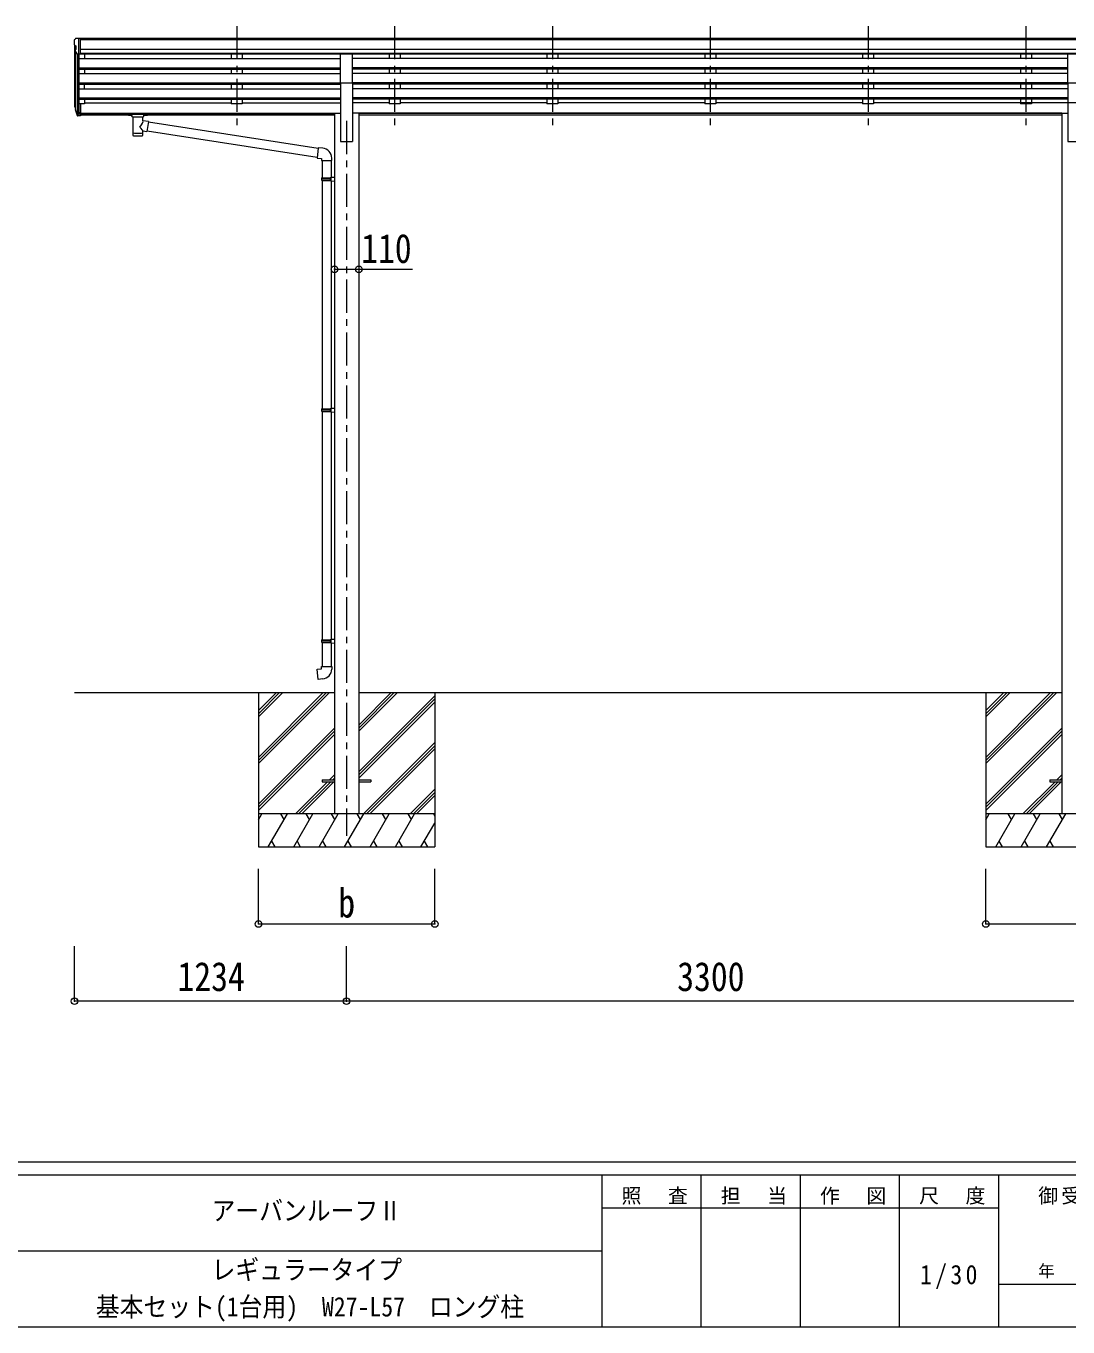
# Model space of a CAD drawing. Units: millimetres at full size, sheet at 1:30; some dimension numbers follow another scale. Extents: x -8432 to 8432, y -5820 to 5820.
# Drawn here: x 89 to 4816, y -5820 to 83 of the extents above; entities that cross this region are included whole.
import ezdxf
from ezdxf.enums import TextEntityAlignment as Align

# ---------------------------------------------------------------- set-up
doc = ezdxf.new("R2010")
doc.units = ezdxf.units.MM
doc.header["$LTSCALE"] = 30
doc.header["$PDMODE"] = 32
doc.header["$PDSIZE"] = 30
doc.linetypes.add('CHAIN1', pattern=[8, 5, -1, 1, -1])
for name, color, linetype, lineweight in [('0-0_0', 7, 'Continuous', 9), ('0-1_本体', 5, 'CHAIN1', 9), ('0-3_ELV2', 4, 'Continuous', 9), ('0-6_OTH_LINE', 6, 'Continuous', 9), ('0-9_OUTLINE', 7, 'Continuous', 9), ('F-0_240', 7, 'Continuous', 9)]:
    doc.layers.add(name, color=color, linetype=linetype, lineweight=lineweight)
doc.styles.add('ＭＳ ゴシック', font='')
doc.styles.get('ＭＳ ゴシック').set_extended_font_data('MS Gothic')

msp = doc.modelspace()

# ---------------------------------------------------------------- linework, layer by layer
at = {"layer": '0-0_0'}
for p, q in [((309.59, -2941.4), (1488.39, -2941.4)), ((1143.59, -2941.4), (1143.59, -3641.4)), ((1143.59, -3235.57), (1437.77, -2941.4)), ((1143.59, -3249.71), (1451.91, -2941.4)), ((1143.59, -3263.86), (1466.05, -2941.4)), ((1143.59, -3051.73), (1253.92, -2941.4)), ((1143.59, -3037.58), (1239.78, -2941.4)), ((1143.59, -3023.44), (1225.64, -2941.4)), ((1598.79, -3117.03), (1774.42, -2941.4)), ((1598.79, -3102.88), (1760.28, -2941.4)), ((1598.79, -3088.74), (1746.14, -2941.4)), ((1598.79, -2941.4), (4788.39, -2941.4)), ((1943.59, -2941.4), (1943.59, -3641.4)), ((4443.59, -2941.4), (4443.59, -3641.4)), ((4443.59, -3235.57), (4737.77, -2941.4)), ((4443.59, -3249.71), (4751.91, -2941.4)), ((4443.59, -3263.86), (4766.05, -2941.4)), ((4443.59, -3051.73), (4553.92, -2941.4)), ((4443.59, -3037.58), (4539.78, -2941.4)), ((4443.59, -3023.44), (4525.64, -2941.4)), ((1598.79, -3300.87), (1943.59, -2956.08)), ((1598.79, -3315.01), (1943.59, -2970.22)), ((1598.79, -3329.16), (1943.59, -2984.36)), ((1143.59, -3447.7), (1488.39, -3102.91)), ((1143.59, -3461.85), (1488.39, -3117.05)), ((4443.59, -3447.7), (4788.39, -3102.91)), ((4443.59, -3461.85), (4788.39, -3117.05)), ((1143.59, -3475.99), (1488.39, -3131.19)), ((1620.4, -3491.4), (1943.59, -3168.21)), ((1634.54, -3491.4), (1943.59, -3182.35)), ((4443.59, -3475.99), (4788.39, -3131.19)), ((1648.68, -3491.4), (1943.59, -3196.49)), ((1312.03, -3491.4), (1457.53, -3345.9)), ((1326.17, -3491.4), (1471.67, -3345.9)), ((1340.32, -3491.4), (1485.82, -3345.9)), ((1466.53, -3336.9), (1488.39, -3315.04)), ((1480.67, -3336.9), (1488.39, -3329.18)), ((4612.03, -3491.4), (4757.53, -3345.9)), ((4626.17, -3491.4), (4771.67, -3345.9)), ((4640.32, -3491.4), (4785.82, -3345.9)), ((4766.53, -3336.9), (4788.39, -3315.04)), ((4780.67, -3336.9), (4788.39, -3329.18)), ((1832.53, -3491.4), (1943.59, -3380.34)), ((1846.67, -3491.4), (1943.59, -3394.48)), ((1860.82, -3491.4), (1943.59, -3408.62)), ((1143.59, -3518.9), (1159.47, -3491.39)), ((1943.59, -3491.4), (1143.59, -3491.4)), ((1188.34, -3641.4), (1274.94, -3491.4)), ((1259.94, -3517.38), (1244.94, -3491.39)), ((1303.81, -3641.39), (1390.41, -3491.39)), ((1375.41, -3517.38), (1360.41, -3491.4)), ((1419.28, -3641.4), (1505.88, -3491.4)), ((1490.88, -3517.38), (1475.88, -3491.39)), ((1534.75, -3641.4), (1621.35, -3491.4)), ((1606.35, -3517.38), (1591.35, -3491.39)), ((1650.22, -3641.4), (1736.82, -3491.4)), ((1721.82, -3517.38), (1706.82, -3491.39)), ((1765.69, -3641.4), (1852.29, -3491.4)), ((1822.29, -3491.4), (1837.29, -3517.38)), ((1881.16, -3641.4), (1943.59, -3533.26)), ((1937.76, -3491.4), (1943.59, -3501.5)), ((4443.59, -3518.9), (4459.47, -3491.39)), ((5243.59, -3491.4), (4443.59, -3491.4)), ((4488.34, -3641.4), (4574.94, -3491.4)), ((4559.94, -3517.38), (4544.94, -3491.39)), ((4603.81, -3641.39), (4690.41, -3491.39)), ((4675.41, -3517.38), (4660.41, -3491.4)), ((4719.28, -3641.4), (4805.88, -3491.4)), ((4790.88, -3517.38), (4775.88, -3491.39)), ((1143.59, -3641.4), (1943.59, -3641.4)), ((1203.33, -3615.42), (1218.33, -3641.4)), ((1318.8, -3615.42), (1333.8, -3641.39)), ((1434.28, -3615.41), (1449.28, -3641.4)), ((1549.75, -3615.42), (1564.74, -3641.4)), ((1665.22, -3615.42), (1680.21, -3641.4)), ((1780.68, -3615.42), (1795.68, -3641.4)), ((1896.15, -3615.42), (1911.15, -3641.4)), ((4443.59, -3641.4), (5243.59, -3641.4)), ((4503.33, -3615.42), (4518.33, -3641.4)), ((4618.8, -3615.42), (4633.8, -3641.39)), ((4734.28, -3615.41), (4749.28, -3641.4))]:
    msp.add_line(p, q, dxfattribs=at)
at = {"layer": '0-1_本体'}
for p, q in [((1045.59, 83.01), (1045.59, -394.51)), ((1045.59, 83.01), (1045.59, -394.51)), ((1761.59, 83.01), (1761.59, -394.51)), ((1761.59, 83.01), (1761.59, -394.51)), ((2477.59, 83.01), (2477.59, -394.51)), ((2477.59, 83.01), (2477.59, -394.51)), ((3193.59, 83.01), (3193.59, -394.51)), ((3193.59, 83.01), (3193.59, -394.51)), ((3909.59, 83.01), (3909.59, -394.51)), ((3909.59, 83.01), (3909.59, -394.51)), ((4625.59, 83.01), (4625.59, -394.51)), ((4625.59, 83.01), (4625.59, -394.51)), ((1543.59, -347.83), (1543.59, -3591.4))]:
    msp.add_line(p, q, dxfattribs=at)
at = {"layer": '0-3_ELV2'}
for p, q in [((307.59, 17.89), (307.59, 17.26)), ((314.5, 26.69), (310.43, 20.89)), ((317.59, 27.26), (315.26, 27.12)), ((317.59, 27.26), (336.09, 27.26)), ((329.59, -45.72), (329.59, 27.26)), ((336.09, 27.26), (346.09, 27.17)), ((336.09, -44.72), (336.09, 27.26)), ((6051.09, 25.66), (336.09, 25.66)), ((6051.09, 20.44), (336.09, 20.44)), ((346.09, 25.66), (346.09, 27.17)), ((309.59, -3.31), (309.59, -269.76)), ((310.12, -3.92), (315.44, -6.99)), ((321.97, -43.91), (312.96, -28.32)), ((314.56, -31.08), (314.56, -296.46)), ((315.59, -7.25), (315.59, -23.53)), ((323.59, -45.25), (323.58, -314.9)), ((329.59, -45.72), (324.38, -45.4)), ((336.09, -44.72), (329.59, -44.72)), ((329.59, -45.72), (329.59, -270.12)), ((6051.09, -23.09), (336.09, -23.09)), ((6051.09, -40.94), (336.09, -40.94)), ((1516.09, -44.19), (336.09, -44.19)), ((354.59, -44.19), (354.59, -64.64)), ((1020.59, -44.19), (1020.59, -64.64)), ((1070.59, -44.19), (1070.59, -64.64)), ((1516.09, -175.17), (1516.09, -43.37)), ((1516.09, -43.37), (1571.09, -43.37)), ((1571.09, -175.17), (1571.09, -43.37)), ((4816.09, -44.19), (1571.09, -44.19)), ((1736.59, -44.19), (1736.59, -64.64)), ((1786.59, -44.19), (1786.59, -64.64)), ((2452.59, -44.19), (2452.59, -64.64)), ((2502.59, -44.19), (2502.59, -64.64)), ((3168.59, -44.19), (3168.59, -64.64)), ((3218.59, -44.19), (3218.59, -64.64)), ((3884.59, -44.19), (3884.59, -64.64)), ((3934.59, -44.19), (3934.59, -64.64)), ((4600.59, -44.19), (4600.59, -64.64)), ((4650.59, -44.19), (4650.59, -64.64)), ((4816.09, -175.17), (4816.09, -43.37)), ((4816.09, -43.37), (4871.09, -43.37)), ((329.59, -64.64), (1516.09, -64.64)), ((329.59, -106.52), (1516.09, -106.52)), ((329.59, -108.02), (1516.09, -108.02)), ((329.59, -112.33), (1516.09, -112.33)), ((354.59, -112.33), (354.59, -133.13)), ((1020.59, -112.33), (1020.59, -133.13)), ((1070.59, -112.33), (1070.59, -133.13)), ((4816.09, -64.64), (1571.09, -64.64)), ((4816.09, -106.52), (1571.09, -106.52)), ((4816.09, -108.02), (1571.09, -108.02)), ((4816.09, -112.33), (1571.09, -112.33)), ((1736.59, -112.33), (1736.59, -133.13)), ((1786.59, -112.33), (1786.59, -133.13)), ((2452.59, -112.33), (2452.59, -133.13)), ((2502.59, -112.33), (2502.59, -133.13)), ((3168.59, -112.33), (3168.59, -133.13)), ((3218.59, -112.33), (3218.59, -133.13)), ((3884.59, -112.33), (3884.59, -133.13)), ((3934.59, -112.33), (3934.59, -133.13)), ((4600.59, -112.33), (4600.59, -133.13)), ((4650.59, -112.33), (4650.59, -133.13)), ((329.59, -133.13), (1516.09, -133.13)), ((329.59, -175.01), (1516.09, -175.01)), ((329.59, -176.51), (1516.09, -176.51)), ((1516.09, -175.17), (1516.09, -441.4)), ((1516.09, -175.17), (1571.09, -175.17)), ((4816.09, -133.13), (1571.09, -133.13)), ((4816.09, -175.01), (1571.09, -175.01)), ((1571.09, -175.17), (1571.09, -441.4)), ((4816.09, -176.51), (1571.09, -176.51)), ((4816.09, -175.17), (4816.09, -441.4)), ((4816.09, -175.17), (4871.09, -175.17)), ((329.59, -180.83), (1516.09, -180.83)), ((329.59, -201.63), (1516.09, -201.63)), ((354.59, -201.63), (354.59, -180.83)), ((1020.59, -180.83), (1020.59, -201.63)), ((1070.59, -180.83), (1070.59, -201.63)), ((4816.09, -180.83), (1571.09, -180.83)), ((4816.09, -201.63), (1571.09, -201.63)), ((1736.59, -180.83), (1736.59, -201.63)), ((1786.59, -180.83), (1786.59, -201.63)), ((2452.59, -180.83), (2452.59, -201.63)), ((2502.59, -180.83), (2502.59, -201.63)), ((3168.59, -180.83), (3168.59, -201.63)), ((3218.59, -180.83), (3218.59, -201.63)), ((3884.59, -180.83), (3884.59, -201.63)), ((3934.59, -180.83), (3934.59, -201.63)), ((4600.59, -180.83), (4600.59, -201.63)), ((4650.59, -180.83), (4650.59, -201.63)), ((310.68, -284.31), (314.56, -292.26)), ((311.29, -282.93), (314.56, -290)), ((329.59, -243.5), (1516.09, -243.5)), ((329.59, -245), (1516.09, -245)), ((329.59, -249.32), (1516.09, -249.32)), ((329.59, -270.12), (329.59, -324.89)), ((336.09, -270.12), (329.59, -270.12)), ((336.09, -270.12), (336.09, -324.15)), ((354.59, -270.75), (336.09, -270.75)), ((354.59, -249.32), (354.59, -270.75)), ((354.59, -265.81), (1020.59, -265.81)), ((1020.59, -249.32), (1020.59, -270.75)), ((1070.59, -270.75), (1020.59, -270.75)), ((1070.59, -249.32), (1070.59, -270.75)), ((1070.59, -265.81), (1516.09, -265.81)), ((4816.09, -243.5), (1571.09, -243.5)), ((4816.09, -245), (1571.09, -245)), ((4816.09, -249.32), (1571.09, -249.32)), ((1736.59, -265.81), (1571.09, -265.81)), ((1736.59, -249.32), (1736.59, -270.75)), ((1786.59, -270.75), (1736.59, -270.75)), ((1786.59, -249.32), (1786.59, -270.75)), ((2452.59, -265.81), (1786.59, -265.81)), ((2452.59, -249.32), (2452.59, -270.75)), ((2502.59, -270.75), (2452.59, -270.75)), ((2502.59, -249.32), (2502.59, -270.75)), ((3168.59, -265.81), (2502.59, -265.81)), ((3168.59, -249.32), (3168.59, -270.75)), ((3218.59, -270.75), (3168.59, -270.75)), ((3218.59, -249.32), (3218.59, -270.75)), ((3884.59, -265.81), (3218.59, -265.81)), ((3884.59, -249.32), (3884.59, -270.75)), ((3934.59, -270.75), (3884.59, -270.75)), ((3934.59, -249.32), (3934.59, -270.75)), ((4816.09, -265.81), (3934.59, -265.81)), ((4600.59, -249.32), (4600.59, -270.75)), ((4871.09, -265.81), (4600.59, -265.81)), ((4650.59, -270.75), (4600.59, -270.75)), ((4650.59, -249.32), (4650.59, -270.75)), ((4816.09, -265.81), (4650.59, -265.81)), ((313, -295.58), (313.34, -299.99)), ((313.34, -299.99), (322.15, -323.54)), ((313.95, -299.42), (322.15, -315.6)), ((323.16, -314.47), (315.4, -299.07)), ((329.59, -315.15), (324.46, -315.15)), ((329.59, -316.96), (324.74, -316.96)), ((329.59, -324.89), (324.74, -324.89)), ((336.09, -310.25), (329.59, -310.25)), ((336.09, -315.13), (329.59, -315.13)), ((336.09, -324.15), (329.59, -324.15)), ((336.09, -312.82), (1488.39, -312.82)), ((336.09, -314.22), (1488.39, -314.22)), ((570.09, -321.91), (336.09, -321.91)), ((1488.39, -321.91), (624.09, -321.91)), ((1488.39, -312.4), (1488.39, -3491.4)), ((1488.39, -312.4), (1516.09, -312.4)), ((1598.79, -312.4), (1571.09, -312.4)), ((1598.79, -312.4), (1598.79, -3491.4)), ((4788.39, -312.82), (1598.79, -312.82)), ((4788.39, -314.22), (1598.79, -314.22)), ((4788.39, -321.91), (1598.79, -321.91)), ((4788.39, -312.4), (4788.39, -3491.4)), ((4788.39, -312.4), (4816.09, -312.4)), ((1516.09, -441.4), (1571.09, -441.4)), ((4816.09, -441.4), (4871.09, -441.4)), ((1433.59, -3336.9), (1488.39, -3336.9)), ((1598.79, -3336.9), (1653.59, -3336.9)), ((1598.79, -3345.9), (1653.59, -3345.9)), ((1653.59, -3336.9), (1653.59, -3345.9)), ((4733.59, -3336.9), (4788.39, -3336.9))]:
    msp.add_line(p, q, dxfattribs=at)
for points in [[(1433.59, -3336.9), (1433.59, -3345.9), (1488.39, -3345.9)], [(4733.59, -3336.9), (4733.59, -3345.9), (4788.39, -3345.9)]]:
    msp.add_lwpolyline(points, dxfattribs=at)
for centre, radius, start, end in [((310.59, 17.89), 3, 93, 180), ((509.59, 17.26), 202, 180, 184.94904), ((315.32, 26.12), 1, 93.5, 145), ((314.49, 0.45), 6.18, 185.7035, 224.99897), ((315.56, -26.82), 3, 94.7167, 210), ((315.29, -23.53), 0.3, 274.7167, 0), ((315.29, -7.25), 0.3, 0, 60), ((324.56, -42.41), 3, 210, 266.5), ((338.77, -275.19), 29.53, 186.50806, 197.98144), ((340.18, -273.43), 30.41, 187.1552, 198.19734)]:
    msp.add_arc(centre, radius, start, end, dxfattribs=at)
for centre, major_axis, ratio, start_param, end_param in [((398.24, -275.62), (-89.06, 1.43), 0.57596, 6.1962358, 6.3678173), ((397.45, -268.95), (87.93, 4.42), 0.541684, 3.0659337, 3.2228513), ((314.3, -295.58), (1.3, 0), 0.90356, 1.3700892, 3.347195), ((400.22, -279.39), (-89.07, 0), 0.90356, 0.2056023, 0.2515348), ((399.51, -275.53), (-88.05, 0), 0.90356, 0.2662965, 0.3003836), ((324.74, -314.25), (-3, 0), 0.90356, 0.5235988, 1.5707963), ((324.74, -322.18), (3, 0), 0.90356, 3.6651914, 4.712389), ((324.46, -313.8), (-1.5, 0), 0.90356, 0.5235988, 1.5707963)]:
    msp.add_ellipse(centre, major_axis=major_axis, ratio=ratio, start_param=start_param, end_param=end_param, dxfattribs=at)
at = {"layer": '0-6_OTH_LINE'}
for p, q in [((1488.39, -1020.95), (1598.79, -1020.95)), ((1143.59, -3991.4), (1143.59, -3741.41)), ((1943.59, -3991.4), (1943.59, -3741.41)), ((4443.59, -3991.4), (4443.59, -3741.41)), ((1143.59, -3991.4), (1943.59, -3991.4)), ((4443.59, -3991.4), (5243.59, -3991.4)), ((309.59, -4341.4), (309.59, -4091.4)), ((1543.59, -4341.4), (1543.59, -4091.4)), ((1543.59, -4341.4), (309.59, -4341.4)), ((4843.59, -4341.4), (1543.59, -4341.4))]:
    msp.add_line(p, q, dxfattribs=at)
at = {"layer": '0-6_OTH_LINE', "lineweight": 18}
msp.add_line((1598.79, -1020.95), (1842.68, -1020.95), dxfattribs=at)
at = {"layer": '0-6_OTH_LINE'}
for p in [(1488.39, -1020.95), (1598.79, -1020.95), (1143.59, -3991.4), (1943.59, -3991.4), (4443.59, -3991.4), (309.59, -4341.4), (1543.59, -4341.4)]:
    msp.add_point(p, dxfattribs=at)
at = {"layer": '0-9_OUTLINE'}
for p, q in [((553.59, -315), (553.59, -320.75)), ((555.59, -314.33), (638.59, -314.33)), ((555.59, -316.51), (638.59, -316.51)), ((555.59, -321.42), (570.09, -321.42)), ((570.09, -327.06), (570.09, -320.52)), ((574.19, -327.98), (574.17, -413.42)), ((619.99, -346.73), (619.99, -327.98)), ((645.21, -350.63), (619.99, -346.72)), ((624.09, -327.06), (624.09, -320.52)), ((624.09, -321.42), (638.59, -321.42)), ((645.21, -350.63), (638.19, -395.89)), ((640.59, -315), (640.59, -320.75)), ((1414.19, -471.99), (644.89, -352.65)), ((620.01, -413.42), (619.98, -392.76)), ((619.99, -393.07), (638.19, -395.89)), ((1410.53, -513.93), (638.46, -394.15)), ((1435.2, -471.87), (1414.36, -470.05)), ((1430.28, -527.62), (1476.28, -527.62)), ((1432.39, -527.62), (1432.39, -605.46)), ((1474.39, -527.62), (1474.39, -602.9)), ((1476.28, -527.62), (1476.28, -516.7)), ((1430.39, -607.46), (1431.39, -605.46)), ((1430.39, -607.46), (1474.39, -607.46)), ((1430.39, -607.46), (1430.39, -615.46)), ((1430.39, -615.46), (1474.39, -615.46)), ((1430.39, -615.46), (1431.39, -617.46)), ((1431.39, -605.46), (1474.39, -605.46)), ((1431.39, -617.46), (1474.39, -617.46)), ((1432.39, -617.46), (1432.39, -1653.65)), ((1469.91, -607.46), (1469.48, -605.46)), ((1472.39, -602.96), (1488.39, -602.49)), ((1472.39, -604.96), (1472.39, -602.96)), ((1472.39, -604.96), (1474.39, -604.96)), ((1472.39, -619.96), (1472.39, -617.96)), ((1472.39, -619.96), (1488.39, -620.43)), ((1474.39, -620.02), (1474.39, -1651.09)), ((1488.39, -602.49), (1488.39, -620.43)), ((1472.39, -1651.15), (1488.39, -1650.68)), ((1472.39, -1653.15), (1472.39, -1651.15)), ((1488.39, -1650.68), (1488.39, -1668.62)), ((1430.39, -1655.65), (1431.39, -1653.65)), ((1430.39, -1655.65), (1474.39, -1655.65)), ((1430.39, -1655.65), (1430.39, -1663.65)), ((1430.39, -1663.65), (1474.39, -1663.65)), ((1430.39, -1663.65), (1431.39, -1665.65)), ((1431.39, -1653.65), (1474.39, -1653.65)), ((1431.39, -1665.65), (1474.39, -1665.65)), ((1432.39, -1665.65), (1432.39, -2701.84)), ((1469.91, -1655.65), (1469.48, -1653.65)), ((1472.39, -1653.15), (1474.39, -1653.15)), ((1472.39, -1668.15), (1472.39, -1666.15)), ((1472.39, -1668.15), (1488.39, -1668.62)), ((1474.39, -1668.21), (1474.39, -2699.28)), ((1430.39, -2703.84), (1431.39, -2701.84)), ((1430.39, -2703.84), (1474.39, -2703.84)), ((1430.39, -2703.84), (1430.39, -2711.84)), ((1430.39, -2711.84), (1474.39, -2711.84)), ((1430.39, -2711.84), (1431.39, -2713.84)), ((1431.39, -2701.84), (1474.39, -2701.84)), ((1431.39, -2713.84), (1474.39, -2713.84)), ((1432.39, -2713.84), (1432.39, -2823.84)), ((1469.91, -2703.84), (1469.48, -2701.84)), ((1472.39, -2699.34), (1488.39, -2698.87)), ((1472.39, -2701.34), (1472.39, -2699.34)), ((1472.39, -2701.34), (1474.39, -2701.34)), ((1472.39, -2716.34), (1472.39, -2714.34)), ((1488.39, -2698.87), (1488.39, -2716.81)), ((1472.39, -2716.34), (1488.39, -2716.81)), ((1474.39, -2716.4), (1474.39, -2823.84)), ((1430.39, -2823.84), (1476.39, -2823.84)), ((1430.39, -2833.84), (1430.39, -2823.84)), ((1476.39, -2823.84), (1476.39, -2834.76))]:
    msp.add_line(p, q, dxfattribs=at)
for points in [[(553.59, -315), (553.63, -314.8), (553.71, -314.66), (553.81, -314.57), (553.91, -314.51), (554.03, -314.46), (554.32, -314.4), (554.81, -314.36), (555.35, -314.33), (555.59, -314.33)], [(553.59, -320.75), (553.63, -320.95), (553.71, -321.09), (553.81, -321.18), (553.91, -321.24), (554.03, -321.29), (554.32, -321.35), (554.81, -321.4), (555.35, -321.42), (555.59, -321.42)], [(638.59, -314.33), (638.94, -314.34), (639.47, -314.36), (639.92, -314.41), (640.22, -314.49), (640.39, -314.59), (640.51, -314.73), (640.58, -314.91), (640.59, -315)], [(638.59, -321.42), (638.94, -321.41), (639.47, -321.39), (639.92, -321.34), (640.22, -321.26), (640.39, -321.16), (640.51, -321.02), (640.58, -320.84), (640.59, -320.75)], [(1414.36, -470.05), (1410.35, -515.87), (1430.28, -517.62), (1430.28, -527.62)], [(1469.91, -607.46), (1469.91, -615.46), (1469.48, -617.46)], [(1472.39, -617.96), (1474.39, -617.96), (1474.39, -604.96)], [(1469.91, -1655.65), (1469.91, -1663.65), (1469.48, -1665.65)], [(1472.39, -1666.15), (1474.39, -1666.15), (1474.39, -1653.15)], [(1469.91, -2703.84), (1469.91, -2711.84), (1469.48, -2713.84)], [(1472.39, -2714.34), (1474.39, -2714.34), (1474.39, -2701.34)], [(1435.31, -2879.58), (1414.47, -2881.41), (1410.47, -2835.58), (1430.39, -2833.84)]]:
    msp.add_lwpolyline(points, dxfattribs=at)
for centre, start, end in [((1431.28, -516.7), 0, 85), ((1431.39, -2834.76), 275, 0)]:
    msp.add_arc(centre, 45, start, end, dxfattribs=at)
for centre, major_axis, ratio, start_param, end_param in [((555.59, -316.73), (2, 0), 0.109601, 3.1415927, 4.712389), ((597.09, -326.98), (27.06, 0), 0.069685, 3.1415927, 6.2831853), ((597.09, -320.52), (27, 0), 0.070066, 6.2831853, 9.424778), ((597.09, -373.26), (-22.81, -26.62), 0.234429, 1.6855472, 3.1268519), ((608.09, -324.5), (16, 0), 0.361356, 6.2636979, 6.2831853), ((638.59, -316.73), (2, 0), 0.109601, 4.712389, 6.2831853), ((597.09, -400.98), (22.91, 0), 0.122865, 3.1415927, 6.2831853), ((599.64, -370.62), (20.32, -22.25), 0.045535, 0.0389954, 1.3075346), ((597.09, -413.42), (22.92, 0), 0.101955, 3.1415499, 6.2833984)]:
    msp.add_ellipse(centre, major_axis=major_axis, ratio=ratio, start_param=start_param, end_param=end_param, dxfattribs=at)
at = {"layer": 'F-0_240', "color": 5}
for p, q in [((-8432.06, -5070), (8007.94, -5070)), ((-8432.06, -5130), (5341.19, -5130)), ((2701.18, -5130), (2701.18, -5820)), ((3151.18, -5130), (3151.18, -5820)), ((3601.18, -5130), (3601.18, -5820)), ((4051.18, -5130), (4051.18, -5820)), ((4501.18, -5130), (4501.18, -5820)), ((2701.18, -5280), (4501.18, -5280)), ((-3448.82, -5475), (2701.18, -5475)), ((4501.18, -5625), (5341.19, -5625)), ((-8432.06, -5820), (8007.94, -5820))]:
    msp.add_line(p, q, dxfattribs=at)

# ---------------------------------------------------------------- texts
at = {"layer": '0-6_OTH_LINE', "color": 7, "style": 'ＭＳ ゴシック', "width": 0.85}
for s, p in [('110', (1609.86, -1031.63)), ('b', (1506.09, -4001.4)), ('1234', (776.59, -4335.4)), ('3300', (3043.59, -4335.4))]:
    msp.add_text(s, height=132, dxfattribs=at).set_placement(p, align=Align.BOTTOM_LEFT)
at = {"layer": 'F-0_240', "style": 'ＭＳ ゴシック', "width": 0.9}
for s, p in [('アーバンルーフⅡ', (931.18, -5362.5)), ('レギュラータイプ', (931.18, -5630.88)), ('基本セット(1台用)\u3000W27-L57\u3000ロング柱', (406.18, -5798.5))]:
    msp.add_text(s, height=87.98, dxfattribs=at).set_placement(p, align=Align.BOTTOM_LEFT)
at = {"layer": 'F-0_240', "style": 'ＭＳ ゴシック'}
msp.add_text('年\u3000\u3000月\u3000\u3000日', height=54.99, dxfattribs=at).set_placement((4681.19, -5610), align=Align.BOTTOM_LEFT)
at = {"layer": 'F-0_240', "attachment_point": 7, "style": 'ＭＳ ゴシック'}
for s, insert, char_height in [('\\T1.17;照\u3000査', (2791.19, -5265), 65.98), ('\\T1.17;担\u3000当', (3241.19, -5265), 65.98), ('\\T1.17;作\u3000図', (3691.18, -5265), 65.98), ('\\T1.17;尺\u3000度', (4141.19, -5265), 65.98), ('\\T1.17;御受領印', (4681.18, -5265), 65.98), ('\\T1.28;\\W0.9;1/30', (4144.93, -5647.5), 87.98)]:
    msp.add_mtext(s, dxfattribs=dict(at, insert=insert, char_height=char_height))

doc.saveas('drawing.dxf')
